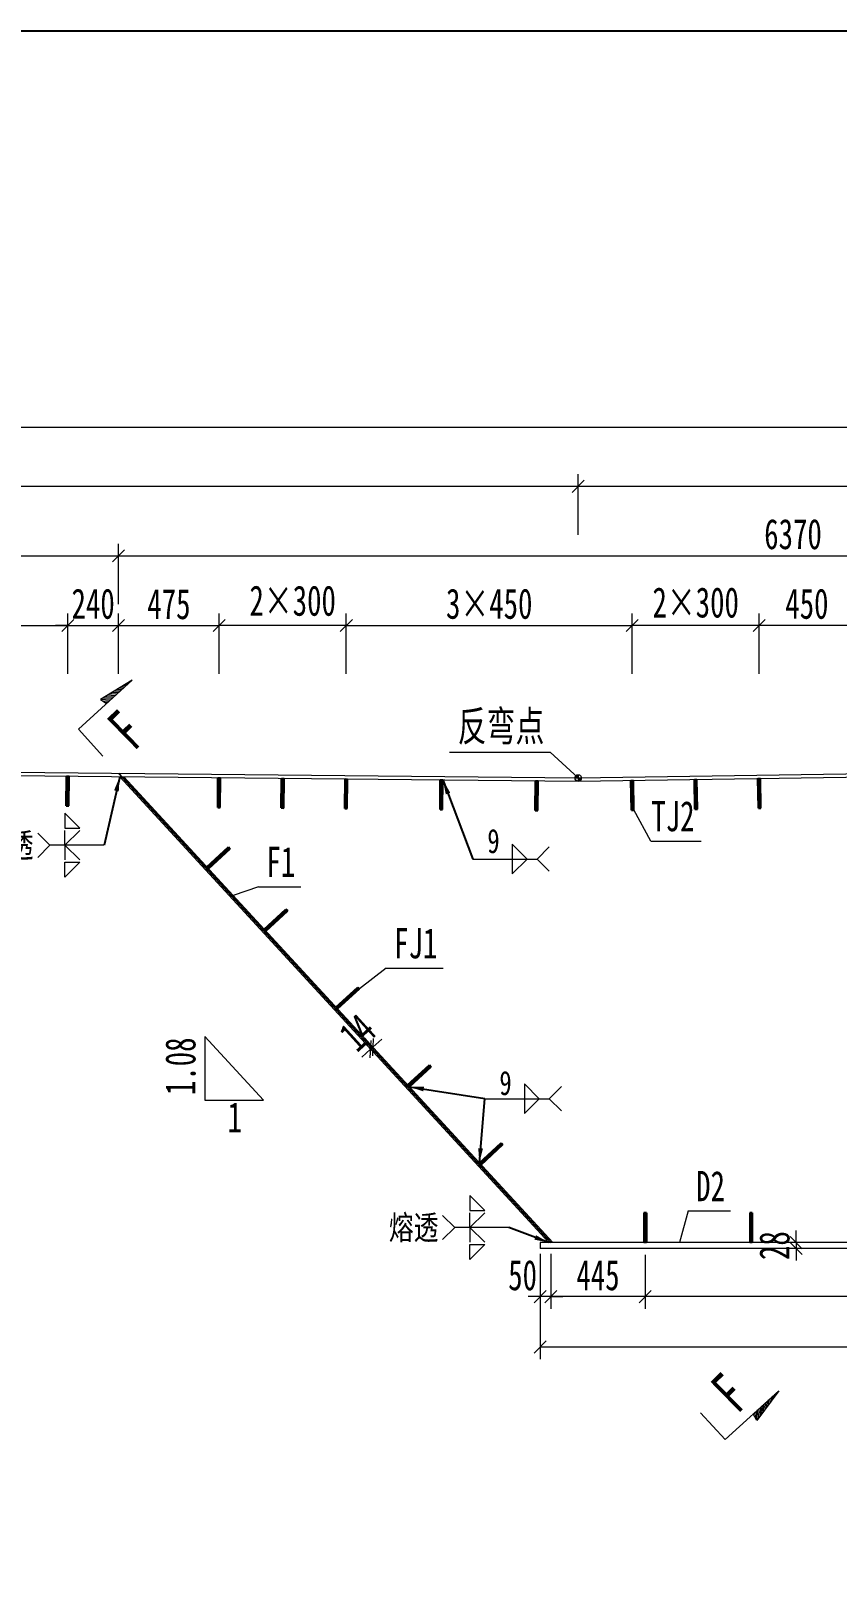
# Model space of a CAD drawing. Header units: millimetres. Extents: x 44597 to 300567, y -113054 to 73044.
# Drawn here: x 73929 to 77737, y -43602 to -36314 of the extents above; entities that cross this region are included whole.
import ezdxf
from ezdxf.enums import TextEntityAlignment as Align

# ---------------------------------------------------------------- set-up
doc = ezdxf.new("R2010")
doc.units = ezdxf.units.MM
doc.layers.get('Defpoints').update_dxf_attribs({"color": 8})
for name, color, linetype, lineweight in [('Dim', 4, 'Continuous', 15), ('文字', 7, 'Continuous', 15), ('细实线', 4, 'Continuous', 15), ('钢板粗线', 1, 'Continuous', 25), ('钢板细线', 6, 'Continuous', 15)]:
    doc.layers.add(name, color=color, linetype=linetype, lineweight=lineweight)
doc.layers.add('Text', color=4, linetype='Continuous')
doc.styles.add('111', font='', dxfattribs={"width": 0.7})
doc.styles.add('BM_Dim', font='', dxfattribs={"width": 0.85})
doc.styles.add('SMEDI', font='', dxfattribs={"width": 0.75})
doc.styles.get("Standard").update_dxf_attribs({"font": ''})
doc.styles.get('111').set_extended_font_data('仿宋_GB2312')
doc.styles.get('BM_Dim').set_extended_font_data('仿宋_GB2312')
doc.styles.get('SMEDI').set_extended_font_data('仿宋_GB2312')
doc.styles.get('Standard').set_extended_font_data('仿宋_GB2312')
doc.dimstyles.new('200', dxfattribs={"dimscale": 0, "dimtxt": 2.5, "dimasz": 1, "dimexe": 1, "dimexo": 1, "dimgap": 0.6, "dimtad": 1, "dimdec": 0, "dimdsep": 46, "dimtxsty": '111', "dimblk": 'OBLIQUE', "dimcen": 0, "dimclrd": 4, "dimclre": 4, "dimclrt": 4, "dimadec": 1, "dimazin": 2, "dimtfac": 1, "dimtdec": 0, "dimtix": 1, "dimtmove": 2, "dimatfit": 3, "dimfxl": 4, "dimfxlon": 1, "dimtolj": 1, "dimlwd": -1, "dimlwe": -1, "dimarcsym": 0})
doc.dimstyles.new('MSteel_1.0_1.0', dxfattribs={"dimtxt": 3, "dimasz": 1.2, "dimexe": 1, "dimexo": 1, "dimgap": 1, "dimtad": 3, "dimtoh": 1, "dimdec": 0, "dimzin": 0, "dimdsep": 46, "dimtxsty": 'Standard', "dimblk": 'ARCHTICK', "dimcen": 0.09, "dimclrd": 3, "dimclre": 3, "dimadec": 0, "dimazin": 0, "dimtfac": 1, "dimtdec": 4, "dimtofl": 0, "dimtmove": 0, "dimatfit": 3, "dimfxl": 1, "dimtolj": 1, "dimtzin": 0, "dimarcsym": 0})

# ---------------------------------------------------------------- blocks, each defined once
blk = doc.blocks.new('12-140加劲 无过焊孔')
at = {"layer": 'Defpoints'}
blk.add_line((38946.6, 32076.7), (38946.6, 32216.7), dxfattribs=at)
at = {"layer": '钢板粗线', "color": 7}
for p, q in [((38940.6, 32076.7), (38940.6, 32216.7)), ((38940.6, 32216.7), (38952.6, 32216.7)), ((38952.6, 32076.7), (38952.6, 32216.7)), ((38940.6, 32076.7), (38952.6, 32076.7))]:
    blk.add_line(p, q, dxfattribs=at)
blk = doc.blocks.new('14-160加劲 无过焊孔')
at = {"layer": 'Defpoints'}
blk.add_line((38609.4, 32076.7), (38609.4, 32216.7), dxfattribs=at)
at = {"layer": '钢板粗线', "color": 7}
for p, q in [((38603.4, 32076.7), (38603.4, 32216.7)), ((38603.4, 32216.7), (38615.4, 32216.7)), ((38615.4, 32076.7), (38615.4, 32216.7)), ((38603.4, 32076.7), (38615.4, 32076.7))]:
    blk.add_line(p, q, dxfattribs=at)
blk = doc.blocks.new('_Oblique')
at = {"color": 0, "linetype": 'ByBlock', "lineweight": -2}
blk.add_line((-0.5, -0.5), (0.5, 0.5), dxfattribs=at)
blk = doc.blocks.new('*D239')
at = {"layer": 'Defpoints', "color": 0, "transparency": 16777216}
for p in [(74343.1, -38793.6), (70213.4, -39162.9), (74343.1, -39788.5)]:
    blk.add_point(p, dxfattribs=at)
at = {"layer": '细实线', "color": 4, "transparency": 16777216}
for p, q in [((70213.4, -39022.2), (70213.4, -38736.5)), ((74343.1, -39022.2), (74343.1, -38736.5)), ((70213.4, -38793.6), (74343.1, -38793.6))]:
    blk.add_line(p, q, dxfattribs=at)
at = {"layer": '细实线', "color": 4, "transparency": 16777216, "xscale": 57.14285714285715, "yscale": 57.14285714285715, "zscale": 57.14285714285715, "rotation": 180}
blk.add_blockref('_Oblique', (70213.4, -38793.6), dxfattribs=at)
at = {"layer": '细实线', "color": 4, "transparency": 16777216, "xscale": 57.14285714285715, "yscale": 57.14285714285715, "zscale": 57.14285714285715}
blk.add_blockref('_Oblique', (74343.1, -38793.6), dxfattribs=at)
at = {"layer": '细实线', "color": 4, "transparency": 16777216, "insert": (72278.3, -38691.4), "char_height": 142.86, "attachment_point": 5, "style": '111'}
blk.add_mtext('\\A1;4130', dxfattribs=at)
blk = doc.blocks.new('*D247')
at = {"layer": 'Defpoints', "color": 0, "transparency": 16777216}
for p in [(74103.1, -39122.3), (70503.1, -39798.2), (74103.1, -39834.2)]:
    blk.add_point(p, dxfattribs=at)
at = {"layer": '细实线', "color": 4, "transparency": 16777216}
for p, q in [((70503.1, -39350.9), (70503.1, -39065.1)), ((70503.1, -39122.3), (74103.1, -39122.3)), ((74103.1, -39350.9), (74103.1, -39065.1))]:
    blk.add_line(p, q, dxfattribs=at)
at = {"layer": '细实线', "color": 4, "transparency": 16777216, "xscale": 57.14285714285715, "yscale": 57.14285714285715, "zscale": 57.14285714285715, "rotation": 180}
blk.add_blockref('_Oblique', (70503.1, -39122.3), dxfattribs=at)
at = {"layer": '细实线', "color": 4, "transparency": 16777216, "xscale": 57.14285714285715, "yscale": 57.14285714285715, "zscale": 57.14285714285715}
blk.add_blockref('_Oblique', (74103.1, -39122.3), dxfattribs=at)
at = {"layer": '细实线', "color": 4, "transparency": 16777216, "insert": (72303.1, -39020.1), "char_height": 142.86, "attachment_point": 5, "style": '111'}
blk.add_mtext('\\A1;8×450', dxfattribs=at)
blk = doc.blocks.new('*D249')
at = {"layer": 'Defpoints', "color": 0, "transparency": 16777216}
for p in [(74818.6, -39122.3), (74343.1, -39788.5), (74818.6, -39841)]:
    blk.add_point(p, dxfattribs=at)
at = {"layer": '细实线', "color": 4, "transparency": 16777216}
for p, q in [((74343.1, -39350.9), (74343.1, -39065.1)), ((74343.1, -39122.3), (74818.6, -39122.3)), ((74818.6, -39350.9), (74818.6, -39065.1))]:
    blk.add_line(p, q, dxfattribs=at)
at = {"layer": '细实线', "color": 4, "transparency": 16777216, "xscale": 57.14285714285715, "yscale": 57.14285714285715, "zscale": 57.14285714285715, "rotation": 180}
blk.add_blockref('_Oblique', (74343.1, -39122.3), dxfattribs=at)
at = {"layer": '细实线', "color": 4, "transparency": 16777216, "xscale": 57.14285714285715, "yscale": 57.14285714285715, "zscale": 57.14285714285715}
blk.add_blockref('_Oblique', (74818.6, -39122.3), dxfattribs=at)
at = {"layer": '细实线', "color": 4, "transparency": 16777216, "insert": (74580.8, -39021.6), "char_height": 142.86, "attachment_point": 5, "style": '111'}
blk.add_mtext('\\A1;475', dxfattribs=at)
blk = doc.blocks.new('*D250')
at = {"layer": 'Defpoints', "color": 0, "transparency": 16777216}
for p in [(74343.1, -39122.3), (74343.1, -39788.5), (74103.1, -39833.8)]:
    blk.add_point(p, dxfattribs=at)
at = {"layer": '细实线', "color": 4, "transparency": 16777216}
for p, q in [((74103.1, -39122.3), (74046, -39122.3)), ((74103.1, -39350.9), (74103.1, -39065.1)), ((74103.1, -39122.3), (74343.1, -39122.3)), ((74343.1, -39350.9), (74343.1, -39065.1)), ((74343.1, -39122.3), (74400.3, -39122.3))]:
    blk.add_line(p, q, dxfattribs=at)
at = {"layer": '细实线', "color": 4, "transparency": 16777216, "xscale": 57.14285714285715, "yscale": 57.14285714285715, "zscale": 57.14285714285715}
blk.add_blockref('_Oblique', (74103.1, -39122.3), dxfattribs=at)
at = {"layer": '细实线', "color": 4, "transparency": 16777216, "xscale": 57.14285714285715, "yscale": 57.14285714285715, "zscale": 57.14285714285715, "rotation": 180}
blk.add_blockref('_Oblique', (74343.1, -39122.3), dxfattribs=at)
at = {"layer": '细实线', "color": 4, "transparency": 16777216, "insert": (74223.1, -39020.1), "char_height": 142.86, "attachment_point": 5, "style": '111'}
blk.add_mtext('\\A1;240', dxfattribs=at)
blk = doc.blocks.new('*D252')
at = {"layer": 'Defpoints', "color": 0, "transparency": 16777216}
for p in [(74818.6, -39122.3), (74818.6, -39841), (75418.6, -39847)]:
    blk.add_point(p, dxfattribs=at)
at = {"layer": '细实线', "color": 4, "transparency": 16777216}
for p, q in [((74818.6, -39350.9), (74818.6, -39065.1)), ((75418.6, -39122.3), (74818.6, -39122.3)), ((75418.6, -39350.9), (75418.6, -39065.1))]:
    blk.add_line(p, q, dxfattribs=at)
at = {"layer": '细实线', "color": 4, "transparency": 16777216, "xscale": 57.14285714285715, "yscale": 57.14285714285715, "zscale": 57.14285714285715, "rotation": 180}
blk.add_blockref('_Oblique', (74818.6, -39122.3), dxfattribs=at)
at = {"layer": '细实线', "color": 4, "transparency": 16777216, "xscale": 57.14285714285715, "yscale": 57.14285714285715, "zscale": 57.14285714285715}
blk.add_blockref('_Oblique', (75418.6, -39122.3), dxfattribs=at)
at = {"layer": '细实线', "color": 4, "transparency": 16777216, "insert": (75165.4, -39005.8), "char_height": 142.86, "attachment_point": 5, "style": '111'}
blk.add_mtext('\\A1;2×300', dxfattribs=at)
blk = doc.blocks.new('*D253')
at = {"layer": 'Defpoints', "color": 0, "transparency": 16777216}
for p in [(76768.6, -39122.3), (75418.6, -39847), (76768.6, -39854.1)]:
    blk.add_point(p, dxfattribs=at)
at = {"layer": '细实线', "color": 4, "transparency": 16777216}
for p, q in [((75418.6, -39350.9), (75418.6, -39065.1)), ((75418.6, -39122.3), (76768.6, -39122.3)), ((76768.6, -39350.9), (76768.6, -39065.1))]:
    blk.add_line(p, q, dxfattribs=at)
at = {"layer": '细实线', "color": 4, "transparency": 16777216, "xscale": 57.14285714285715, "yscale": 57.14285714285715, "zscale": 57.14285714285715, "rotation": 180}
blk.add_blockref('_Oblique', (75418.6, -39122.3), dxfattribs=at)
at = {"layer": '细实线', "color": 4, "transparency": 16777216, "xscale": 57.14285714285715, "yscale": 57.14285714285715, "zscale": 57.14285714285715}
blk.add_blockref('_Oblique', (76768.6, -39122.3), dxfattribs=at)
at = {"layer": '细实线', "color": 4, "transparency": 16777216, "insert": (76093.6, -39020.1), "char_height": 142.86, "attachment_point": 5, "style": '111'}
blk.add_mtext('\\A1;3×450', dxfattribs=at)
blk = doc.blocks.new('*D234')
at = {"layer": 'Defpoints', "color": 0, "transparency": 16777216}
for p in [(90213.4, -38464.9), (90213.4, -38688.6), (76513.4, -39513.3)]:
    blk.add_point(p, dxfattribs=at)
at = {"layer": '细实线', "color": 4, "transparency": 16777216}
for p, q in [((76513.4, -38693.5), (76513.4, -38407.8)), ((76513.4, -38464.9), (90213.4, -38464.9)), ((90213.4, -38631.5), (90213.4, -38407.8))]:
    blk.add_line(p, q, dxfattribs=at)
at = {"layer": '细实线', "color": 4, "transparency": 16777216, "xscale": 57.14285714285715, "yscale": 57.14285714285715, "zscale": 57.14285714285715, "rotation": 180}
blk.add_blockref('_Oblique', (76513.4, -38464.9), dxfattribs=at)
at = {"layer": '细实线', "color": 4, "transparency": 16777216, "xscale": 57.14285714285715, "yscale": 57.14285714285715, "zscale": 57.14285714285715}
blk.add_blockref('_Oblique', (90213.4, -38464.9), dxfattribs=at)
at = {"layer": '细实线', "color": 4, "transparency": 16777216, "insert": (83363.4, -38362.7), "char_height": 142.86, "attachment_point": 5, "style": '111'}
blk.add_mtext('\\A1;13700', dxfattribs=at)
blk = doc.blocks.new('*D235')
at = {"layer": 'Defpoints', "color": 0, "transparency": 16777216}
for p in [(76513.4, -38464.9), (70213.4, -38834.2), (76513.4, -39513.3)]:
    blk.add_point(p, dxfattribs=at)
at = {"layer": '细实线', "color": 4, "transparency": 16777216}
for p, q in [((70213.4, -38693.5), (70213.4, -38407.8)), ((70213.4, -38464.9), (76513.4, -38464.9)), ((76513.4, -38693.5), (76513.4, -38407.8))]:
    blk.add_line(p, q, dxfattribs=at)
at = {"layer": '细实线', "color": 4, "transparency": 16777216, "xscale": 57.14285714285715, "yscale": 57.14285714285715, "zscale": 57.14285714285715, "rotation": 180}
blk.add_blockref('_Oblique', (70213.4, -38464.9), dxfattribs=at)
at = {"layer": '细实线', "color": 4, "transparency": 16777216, "xscale": 57.14285714285715, "yscale": 57.14285714285715, "zscale": 57.14285714285715}
blk.add_blockref('_Oblique', (76513.4, -38464.9), dxfattribs=at)
at = {"layer": '细实线', "color": 4, "transparency": 16777216, "insert": (73363.4, -38362.7), "char_height": 142.86, "attachment_point": 5, "style": '111'}
blk.add_mtext('\\A1;6300', dxfattribs=at)
blk = doc.blocks.new('*D236')
at = {"layer": 'Defpoints', "color": 0, "transparency": 16777216}
for p in [(80713.4, -38793.6), (74343.1, -39162.9), (80713.4, -39779)]:
    blk.add_point(p, dxfattribs=at)
at = {"layer": '细实线', "color": 4, "transparency": 16777216}
for p, q in [((74343.1, -39022.2), (74343.1, -38736.5)), ((80713.4, -39022.2), (80713.4, -38736.5)), ((74343.1, -38793.6), (80713.4, -38793.6))]:
    blk.add_line(p, q, dxfattribs=at)
at = {"layer": '细实线', "color": 4, "transparency": 16777216, "xscale": 57.14285714285715, "yscale": 57.14285714285715, "zscale": 57.14285714285715, "rotation": 180}
blk.add_blockref('_Oblique', (74343.1, -38793.6), dxfattribs=at)
at = {"layer": '细实线', "color": 4, "transparency": 16777216, "xscale": 57.14285714285715, "yscale": 57.14285714285715, "zscale": 57.14285714285715}
blk.add_blockref('_Oblique', (80713.4, -38793.6), dxfattribs=at)
at = {"layer": '细实线', "color": 4, "transparency": 16777216, "insert": (77528.2, -38691.4), "char_height": 142.86, "attachment_point": 5, "style": '111'}
blk.add_mtext('\\A1;6370', dxfattribs=at)
blk = doc.blocks.new('*D237')
at = {"layer": 'Defpoints', "color": 0, "transparency": 16777216}
for p in [(90213.4, -38185.3), (90213.4, -38409), (70213.4, -38517)]:
    blk.add_point(p, dxfattribs=at)
at = {"layer": '细实线', "color": 4, "transparency": 16777216}
for p, q in [((70213.4, -38413.9), (70213.4, -38128.2)), ((70213.4, -38185.3), (90213.4, -38185.3)), ((90213.4, -38351.9), (90213.4, -38128.2))]:
    blk.add_line(p, q, dxfattribs=at)
at = {"layer": '细实线', "color": 4, "transparency": 16777216, "xscale": 57.14285714285715, "yscale": 57.14285714285715, "zscale": 57.14285714285715, "rotation": 180}
blk.add_blockref('_Oblique', (70213.4, -38185.3), dxfattribs=at)
at = {"layer": '细实线', "color": 4, "transparency": 16777216, "xscale": 57.14285714285715, "yscale": 57.14285714285715, "zscale": 57.14285714285715}
blk.add_blockref('_Oblique', (90213.4, -38185.3), dxfattribs=at)
at = {"layer": '细实线', "color": 4, "transparency": 16777216, "insert": (80213.4, -38068.8), "char_height": 142.857, "attachment_point": 5, "style": '111'}
blk.add_mtext('\\A1;40000/2', dxfattribs=at)
blk = doc.blocks.new('*D265')
at = {"layer": 'Defpoints', "color": 0, "transparency": 16777216}
for p in [(77683.4, -42036.5), (77543.4, -42064.5), (77683.4, -42064.5)]:
    blk.add_point(p, dxfattribs=at)
at = {"layer": '细实线', "color": 4, "transparency": 16777216}
for p, q in [((77626.3, -42036.5), (77486.3, -42036.5)), ((77543.4, -42036.5), (77543.4, -41979.3)), ((77543.4, -42036.5), (77543.4, -42064.5)), ((77626.3, -42064.5), (77486.3, -42064.5)), ((77543.4, -42064.5), (77543.4, -42121.6))]:
    blk.add_line(p, q, dxfattribs=at)
at = {"layer": '细实线', "color": 4, "transparency": 16777216, "xscale": 57.14285714285715, "yscale": 57.14285714285715, "zscale": 57.14285714285715}
for p, rotation in [((77543.4, -42036.5), 270), ((77543.4, -42064.5), 90)]:
    blk.add_blockref('_Oblique', p, dxfattribs=dict(at, rotation=rotation))
at = {"layer": '细实线', "color": 4, "transparency": 16777216, "insert": (77441.2, -42050.5), "char_height": 142.86, "attachment_point": 5, "rotation": 90, "style": '111'}
blk.add_mtext('\\A1;28', dxfattribs=at)
blk = doc.blocks.new('*D267')
at = {"layer": 'Defpoints', "color": 0, "transparency": 16777216}
for p in [(76829.6, -42036.5), (79829.6, -42036.5), (76829.6, -42291.6)]:
    blk.add_point(p, dxfattribs=at)
at = {"layer": '细实线', "color": 4, "transparency": 16777216}
for p, q in [((76829.6, -42093.6), (76829.6, -42348.8)), ((79829.6, -42093.6), (79829.6, -42348.8)), ((79829.6, -42291.6), (76829.6, -42291.6))]:
    blk.add_line(p, q, dxfattribs=at)
at = {"layer": '细实线', "color": 4, "transparency": 16777216, "xscale": 57.14285714285715, "yscale": 57.14285714285715, "zscale": 57.14285714285715, "rotation": 180}
blk.add_blockref('_Oblique', (76829.6, -42291.6), dxfattribs=at)
at = {"layer": '细实线', "color": 4, "transparency": 16777216, "xscale": 57.14285714285715, "yscale": 57.14285714285715, "zscale": 57.14285714285715}
blk.add_blockref('_Oblique', (79829.6, -42291.6), dxfattribs=at)
at = {"layer": '细实线', "color": 4, "transparency": 16777216, "insert": (78329.6, -42189.4), "char_height": 142.86, "attachment_point": 5, "style": '111'}
blk.add_mtext('\\A1;6×500', dxfattribs=at)
blk = doc.blocks.new('*D268')
at = {"layer": 'Defpoints', "color": 0, "transparency": 16777216}
for p in [(76384.6, -42036.5), (76829.6, -42036.5), (76384.6, -42291.6)]:
    blk.add_point(p, dxfattribs=at)
at = {"layer": '细实线', "color": 4, "transparency": 16777216}
for p, q in [((76384.6, -42093.6), (76384.6, -42348.8)), ((76829.6, -42093.6), (76829.6, -42348.8)), ((76829.6, -42291.6), (76384.6, -42291.6))]:
    blk.add_line(p, q, dxfattribs=at)
at = {"layer": '细实线', "color": 4, "transparency": 16777216, "xscale": 57.14285714285715, "yscale": 57.14285714285715, "zscale": 57.14285714285715, "rotation": 180}
blk.add_blockref('_Oblique', (76384.6, -42291.6), dxfattribs=at)
at = {"layer": '细实线', "color": 4, "transparency": 16777216, "xscale": 57.14285714285715, "yscale": 57.14285714285715, "zscale": 57.14285714285715}
blk.add_blockref('_Oblique', (76829.6, -42291.6), dxfattribs=at)
at = {"layer": '细实线', "color": 4, "transparency": 16777216, "insert": (76607.1, -42190.9), "char_height": 142.86, "attachment_point": 5, "style": '111'}
blk.add_mtext('\\A1;445', dxfattribs=at)
blk = doc.blocks.new('*D269')
at = {"layer": 'Defpoints', "color": 0, "transparency": 16777216}
for p in [(76334.6, -42052.5), (80324.6, -42270.3), (76334.6, -42529.5)]:
    blk.add_point(p, dxfattribs=at)
at = {"layer": '细实线', "color": 4, "transparency": 16777216}
for p, q in [((76334.6, -42300.9), (76334.6, -42586.6)), ((80324.6, -42327.4), (80324.6, -42586.6)), ((80324.6, -42529.5), (76334.6, -42529.5))]:
    blk.add_line(p, q, dxfattribs=at)
at = {"layer": '细实线', "color": 4, "transparency": 16777216, "xscale": 57.14285714285715, "yscale": 57.14285714285715, "zscale": 57.14285714285715, "rotation": 180}
blk.add_blockref('_Oblique', (76334.6, -42529.5), dxfattribs=at)
at = {"layer": '细实线', "color": 4, "transparency": 16777216, "xscale": 57.14285714285715, "yscale": 57.14285714285715, "zscale": 57.14285714285715}
blk.add_blockref('_Oblique', (80324.6, -42529.5), dxfattribs=at)
at = {"layer": '细实线', "color": 4, "transparency": 16777216, "insert": (78329.6, -42427.2), "char_height": 142.86, "attachment_point": 5, "style": '111'}
blk.add_mtext('\\A1;3990', dxfattribs=at)
blk = doc.blocks.new('*D271')
at = {"layer": 'Defpoints', "color": 0, "transparency": 16777216}
for p in [(76334.6, -42032.5), (76384.6, -42032.5), (76334.6, -42291.6)]:
    blk.add_point(p, dxfattribs=at)
at = {"layer": '细实线', "color": 4, "transparency": 16777216}
for p, q in [((76334.6, -42089.6), (76334.6, -42348.8)), ((76384.6, -42089.6), (76384.6, -42348.8)), ((76334.6, -42291.6), (76277.4, -42291.6)), ((76384.6, -42291.6), (76334.6, -42291.6)), ((76384.6, -42291.6), (76441.7, -42291.6))]:
    blk.add_line(p, q, dxfattribs=at)
at = {"layer": '细实线', "color": 4, "transparency": 16777216, "xscale": 57.14285714285715, "yscale": 57.14285714285715, "zscale": 57.14285714285715}
blk.add_blockref('_Oblique', (76334.6, -42291.6), dxfattribs=at)
at = {"layer": '细实线', "color": 4, "transparency": 16777216, "xscale": 57.14285714285715, "yscale": 57.14285714285715, "zscale": 57.14285714285715, "rotation": 180}
blk.add_blockref('_Oblique', (76384.6, -42291.6), dxfattribs=at)
at = {"layer": '细实线', "color": 4, "transparency": 16777216, "insert": (76251.1, -42190.9), "char_height": 142.86, "attachment_point": 5, "style": '111'}
blk.add_mtext('\\A1;50', dxfattribs=at)
blk = doc.blocks.new('全融透2')
at = {"layer": 'Dim'}
blk.add_line((0, 0), (-4.48, 0), dxfattribs=at)
for points in [[(-3.23, 2.65), (-3.23, 1.41), (-2, 1.41)], [(-3.23, -2.65), (-3.23, -1.41), (-2, -1.41)]]:
    blk.add_lwpolyline(points, close=True, dxfattribs=at)
for points in [[(-5.48, 1), (-4.48, 0), (-5.48, -1)], [(-2, 1.21), (-3.23, 0), (-3.23, 1.21)], [(-2, -1.21), (-3.23, 0), (-3.23, -1.21)]]:
    blk.add_lwpolyline(points, dxfattribs=at)
at = {"layer": 'Text', "style": 'SMEDI', "width": 0.75}
blk.add_text('熔透', height=2, dxfattribs=at).set_placement((-9.92, 0), align=Align.MIDDLE_LEFT)
blk = doc.blocks.new('_ArchTick')
at = {"color": 0, "linetype": 'ByBlock', "const_width": 0.15}
blk.add_lwpolyline([(-0.5, -0.5), (0.5, 0.5)], dxfattribs=at)
blk = doc.blocks.new('*D272')
at = {"layer": 'Defpoints', "color": 0, "transparency": 16777216}
for p in [(75544, -41113.4), (75544.5, -41134.8), (75554.8, -41125.3)]:
    blk.add_point(p, dxfattribs=at)
at = {"layer": '细实线', "color": 4, "transparency": 16777216}
for p, q in [((75533.6, -41122.9), (75495.2, -41080.6)), ((75544, -41113.4), (75505.5, -41071.2)), ((75544, -41113.4), (75586.3, -41075)), ((75533.6, -41122.9), (75491.4, -41161.3)), ((75533.6, -41122.9), (75544, -41113.4))]:
    blk.add_line(p, q, dxfattribs=at)
at = {"layer": '细实线', "color": 4, "transparency": 16777216, "xscale": 57.14285714285715, "yscale": 57.14285714285715, "zscale": 57.14285714285715}
for p, rotation in [((75533.6, -41122.9), 42.30941180379739), ((75544, -41113.4), 222.3094118037974)]:
    blk.add_blockref('_Oblique', p, dxfattribs=dict(at, rotation=rotation))
at = {"layer": '细实线', "color": 4, "transparency": 16777216, "insert": (75471, -41043.7), "char_height": 142.86, "attachment_point": 5, "rotation": 42.30941, "style": '111'}
blk.add_mtext('\\A1;14', dxfattribs=at)
blk = doc.blocks.new('剖面箭头')
at = {"ltscale": 10}
h = blk.add_hatch(dxfattribs=at)
h.set_pattern_fill('ANSI31', color=2, style=0)
h.set_pattern_definition([(45, (-182.99888, -777.8594), (-0.088388348, 0.088388348), [])])
h.paths.add_polyline_path([(6, -3), (3.15, -3), (3, -3.6)])
at = {"color": 3, "ltscale": 10}
blk.add_line((0, 0), (0, -3), dxfattribs=at)
at = {"color": 2, "ltscale": 10}
for p, q in [((0, -3), (6, -3)), ((6, -3), (3, -3.6)), ((3, -3.6), (3.15, -3))]:
    blk.add_line(p, q, dxfattribs=at)
blk = doc.blocks.new('角焊缝2')
at = {"layer": 'Dim'}
blk.add_line((-3138.01, 370.22), (-3132.7, 370.22), dxfattribs=at)
blk.add_lwpolyline([(-3134.75, 371.45), (-3134.75, 368.99), (-3133.52, 370.22)], close=True, dxfattribs=at)
blk.add_lwpolyline([(-3131.7, 369.22), (-3132.7, 370.22), (-3131.7, 371.22)], dxfattribs=at)
blk = doc.blocks.new('*D440')
at = {"layer": 'Defpoints', "color": 0, "transparency": 16777216}
for p in [(77368.6, -39122.3), (77368.6, -39845), (77818.6, -39831)]:
    blk.add_point(p, dxfattribs=at)
at = {"layer": '细实线', "color": 4, "transparency": 16777216}
for p, q in [((77368.6, -39350.9), (77368.6, -39065.1)), ((77818.6, -39122.3), (77368.6, -39122.3)), ((77818.6, -39350.9), (77818.6, -39065.1))]:
    blk.add_line(p, q, dxfattribs=at)
at = {"layer": '细实线', "color": 4, "transparency": 16777216, "xscale": 57.14285714285715, "yscale": 57.14285714285715, "zscale": 57.14285714285715, "rotation": 180}
blk.add_blockref('_Oblique', (77368.6, -39122.3), dxfattribs=at)
at = {"layer": '细实线', "color": 4, "transparency": 16777216, "xscale": 57.14285714285715, "yscale": 57.14285714285715, "zscale": 57.14285714285715}
blk.add_blockref('_Oblique', (77818.6, -39122.3), dxfattribs=at)
at = {"layer": '细实线', "color": 4, "transparency": 16777216, "insert": (77593.6, -39020.1), "char_height": 142.86, "attachment_point": 5, "style": '111'}
blk.add_mtext('\\A1;450', dxfattribs=at)
blk = doc.blocks.new('*D441')
at = {"layer": 'Defpoints', "color": 0, "transparency": 16777216}
for p in [(76768.6, -39122.3), (76768.6, -39854), (77368.6, -39831)]:
    blk.add_point(p, dxfattribs=at)
at = {"layer": '细实线', "color": 4, "transparency": 16777216}
for p, q in [((76768.6, -39350.9), (76768.6, -39065.1)), ((77368.6, -39122.3), (76768.6, -39122.3)), ((77368.6, -39350.9), (77368.6, -39065.1))]:
    blk.add_line(p, q, dxfattribs=at)
at = {"layer": '细实线', "color": 4, "transparency": 16777216, "xscale": 57.14285714285715, "yscale": 57.14285714285715, "zscale": 57.14285714285715, "rotation": 180}
blk.add_blockref('_Oblique', (76768.6, -39122.3), dxfattribs=at)
at = {"layer": '细实线', "color": 4, "transparency": 16777216, "xscale": 57.14285714285715, "yscale": 57.14285714285715, "zscale": 57.14285714285715}
blk.add_blockref('_Oblique', (77368.6, -39122.3), dxfattribs=at)
at = {"layer": '细实线', "color": 4, "transparency": 16777216, "insert": (77068.6, -39014.2), "char_height": 142.86, "attachment_point": 5, "style": '111'}
blk.add_mtext('\\A1;2×300', dxfattribs=at)
blk = doc.blocks.new('...')
at = {"layer": '细实线'}
h = blk.add_hatch(color=256, dxfattribs=at)
h.dxf.hatch_style = 1
h.paths.add_polyline_path([(-15.3, 0, -0.414214), (0, 15.3), (0, 0)])
h.paths.add_polyline_path([(0, -15.3), (0, 0), (15.3, 0, -0.414214)])
for p, q in [((0, 15.3), (0, -15.3)), ((-15.3, 0), (15.3, 0))]:
    blk.add_line(p, q, dxfattribs=at)
blk.add_circle((0, 0), 15.3, dxfattribs=at)

msp = doc.modelspace()

# ---------------------------------------------------------------- linework, layer by layer
at = {"layer": 'Defpoints'}
msp.add_line((74343.1, -39820.2), (76384.6, -42036.5), dxfattribs=at)
msp.add_lwpolyline([(69566.6, -36314.1), (91566.6, -36314.1), (91566.6, -50931.3), (69566.6, -50931.3)], close=True, dxfattribs=at)
at = {"layer": '细实线'}
for p, q in [((75906, -39720.7), (76380.7, -39720.7)), ((76380.7, -39720.7), (76513.4, -39842)), ((76856.2, -40140), (76775.7, -39993.3)), ((76856.2, -40140), (77094.1, -40140)), ((75004.5, -40355.6), (74884.5, -40397.6)), ((75004.5, -40355.6), (75204.1, -40355.6)), ((75606.8, -40740), (75480.5, -40838)), ((75606.8, -40740), (75875.5, -40740)), ((74750.6, -41063.4), (75027, -41363.4)), ((74750.6, -41063.4), (74750.6, -41363.4)), ((74750.6, -41363.4), (75027, -41363.4)), ((77033.7, -41886.7), (76992.1, -42036.5)), ((77033.7, -41886.7), (77233.3, -41886.7))]:
    msp.add_line(p, q, dxfattribs=at)
at = {"layer": '钢板细线'}
for p, q in [((74348.4, -39836.3), (76375, -42036.5)), ((74367.6, -39836.5), (76394.1, -42036.5)), ((80324.6, -42036.5), (76334.6, -42036.5)), ((76334.6, -42036.5), (76334.6, -42064.5)), ((80324.6, -42064.5), (76334.6, -42064.5))]:
    msp.add_line(p, q, dxfattribs=at)
at = {"layer": '钢板细线', "elevation": 0}
for points in [[(70213.4, -39778.9), (76513.4, -39842), (90213.1, -39636.5)], [(70213.4, -39794.9), (76513.4, -39858), (90213.4, -39652.5)]]:
    msp.add_lwpolyline(points, dxfattribs=at)

# ---------------------------------------------------------------- block references
at = {"layer": 'Dim', "yscale": 57.14285714285718, "zscale": 57.14285714285718}
for p, xscale, rotation in [((74268.8, -39738.6), -57.14285714285718, 222.3094118038162), ((77091.7, -42839.8), 57.14285714285718, 42.30941180383358)]:
    msp.add_blockref('剖面箭头', p, dxfattribs=dict(at, xscale=xscale, rotation=rotation))
at = {"layer": '细实线'}
for p, rotation in [((34835.9, -71659), 359.4262908392987), ((35551.4, -71666.1), 359.4262908401089), ((35851.4, -71669.1), 359.4262908401089), ((36151.4, -71672.1), 359.4262908401089), ((36601.4, -71676.7), 359.4262908401089), ((37051.4, -71681.2), 359.4262908401089), ((38309.6, -72651.3), 0.8593722439355104), ((38609.6, -72646.8), 0.8593722439355104), ((38909.6, -72642.3), 0.8593722439355104)]:
    msp.add_blockref('12-140加劲 无过焊孔', p, dxfattribs=dict(at, rotation=rotation))
msp.add_blockref('...', (76513.4, -39842), dxfattribs=at)
at = {"layer": '细实线', "color": 8, "xscale": 57.1428571428572, "yscale": 57.1428571428572, "zscale": 57.1428571428572}
for name, p in [('全融透2', (74274.5, -40159.9)), ('角焊缝2', (255331.2, -61380.7)), ('角焊缝2', (255388.4, -62512.1)), ('全融透2', (76186.7, -41965))]:
    msp.add_blockref(name, p, dxfattribs=at)
at = {"layer": '钢板细线'}
for name, p, rotation in [('14-160加劲 无过焊孔', (25012.7, -33600.7), 312.6489191297478), ('14-160加劲 无过焊孔', (25283.7, -33894.9), 312.6489191297478), ('14-160加劲 无过焊孔', (25622.4, -34262.7), 312.6489191297478), ('14-160加劲 无过焊孔', (25961.2, -34630.4), 312.6489191297478), ('14-160加劲 无过焊孔', (26299.9, -34998.2), 312.6489191297478), ('12-140加劲 无过焊孔', (115776.1, -9819.7), 180.0000000000022), ('12-140加劲 无过焊孔', (116276.1, -9819.7), 180.0000000000022)]:
    msp.add_blockref(name, p, dxfattribs=dict(at, rotation=rotation))

# ---------------------------------------------------------------- texts
at = {"layer": 'Text', "style": 'SMEDI', "width": 0.75}
for p in [(76084.5, -40139.6), (76141.4, -41282.5)]:
    msp.add_text('9', height=114.3, dxfattribs=at).set_placement(p, align=Align.MIDDLE_LEFT)
at = {"layer": '文字', "style": 'BM_Dim', "width": 0.7}
for p in [(74449, -39686), (77298.8, -42816.8)]:
    msp.add_text('F', height=200, rotation=44.37408, dxfattribs=at).set_placement(p, align=Align.CENTER)
for s, height, p in [('反弯点', 142.86, (76149.3, -39711.7)), ('TJ2', 142.86, (76961.1, -40136.9)), ('F1', 142.86, (75109.4, -40352.5)), ('FJ1', 142.86, (75746.3, -40737)), ('1', 142.9, (74892, -41558.8)), ('D2', 142.86, (77138.6, -41883.7))]:
    msp.add_text(s, height=height, dxfattribs=at).set_placement(p, align=Align.BOTTOM_CENTER)
msp.add_text('1.08', height=142.86, rotation=90, dxfattribs=at).set_placement((74749.2, -41203.7), align=Align.BOTTOM_CENTER)

# ---------------------------------------------------------------- dimensions: what is measured, and where the dimension line sits
at = {"layer": '细实线'}
for base, p1, p2, text, picture, middle in [((90213.4, -38185.3), (70213.4, -38517), (90213.4, -38409), '40000/2', '*D237', (80213.4, -38068.8)), ((74103.1, -39122.3), (70503.1, -39798.2), (74103.1, -39834.2), '8×450', '*D247', (72303.1, -39020.1)), ((76768.6, -39122.3), (75418.6, -39847), (76768.6, -39854.1), '3×450', '*D253', (76093.6, -39020.1)), ((76829.6, -42291.6), (79829.6, -42036.5), (76829.6, -42036.5), '6×500', '*D267', (78329.6, -42189.4))]:
    dim = msp.add_linear_dim(base=base, p1=p1, p2=p2, text=text, dimstyle='200', override={"dimscale": 57.142857, "dimtxsty": '111', "dimblk": 'Oblique'}, dxfattribs=at)
    dim.commit()
    dim.dimension.update_dxf_attribs({"geometry": picture, "text_midpoint": middle})
for base, p1, p2, override, picture, middle in [((76513.4, -38464.9), (70213.4, -38834.2), (76513.4, -39513.3), {"dimscale": 57.142857, "dimtxsty": '111', "dimblk": 'Oblique'}, '*D235', (73363.4, -38362.7)), ((90213.4, -38464.9), (76513.4, -39513.3), (90213.4, -38688.6), {"dimscale": 57.142857, "dimtxsty": '111', "dimblk": 'Oblique'}, '*D234', (83363.4, -38362.7)), ((74343.1, -38793.6), (70213.4, -39162.9), (74343.1, -39788.5), {"dimscale": 57.142857, "dimtxsty": '111', "dimblk": 'Oblique'}, '*D239', (72278.3, -38691.4)), ((80713.4, -38793.6), (74343.1, -39162.9), (80713.4, -39779), {"dimscale": 57.142857, "dimtxsty": '111', "dimblk": 'Oblique'}, '*D236', (77528.2, -38691.4)), ((74343.1, -39122.3), (74103.1, -39833.8), (74343.1, -39788.5), {"dimscale": 57.142857, "dimblk": 'Oblique'}, '*D250', (74223.1, -39020.1)), ((74818.5521, -39122.29), (74343.1354, -39788.528), (74818.5521, -39840.989), {"dimscale": 57.142857, "dimblk": 'Oblique'}, '*D249', (74580.8438, -39021.595)), ((77368.6, -39122.3), (77818.6, -39831), (77368.6, -39845), {"dimscale": 57.142857, "dimtxsty": '111', "dimblk": 'Oblique'}, '*D440', (77593.6, -39020.1)), ((76384.6, -42291.6), (76829.6, -42036.5), (76384.6, -42036.5), {"dimscale": 57.142857, "dimblk": 'Oblique'}, '*D268', (76607.1, -42190.9)), ((76334.6, -42529.5), (80324.6, -42270.3), (76334.6, -42052.5), {"dimscale": 57.142857, "dimtxsty": '111', "dimblk": 'Oblique'}, '*D269', (78329.6, -42427.2))]:
    dim = msp.add_linear_dim(base=base, p1=p1, p2=p2, dimstyle='200', override=override, dxfattribs=at)
    dim.commit()
    dim.dimension.update_dxf_attribs({"geometry": picture, "text_midpoint": middle})
for base, p1, p2, picture, middle in [((74818.6, -39122.3), (75418.6, -39847), (74818.6, -39841), '*D252', (75165.4, -39005.8)), ((76768.6, -39122.3), (77368.6, -39831), (76768.6, -39854), '*D441', (77068.6, -39014.2))]:
    dim = msp.add_linear_dim(base=base, p1=p1, p2=p2, text='2×300', dimstyle='200', override={"dimscale": 57.142857, "dimtxsty": '111', "dimblk": 'Oblique'}, dxfattribs=at)
    dim.commit()
    dim.dimension.update_dxf_attribs({"geometry": picture, "text_midpoint": middle, "dimtype": 160})
for p1, p2, distance, picture, middle in [((75544.5, -41134.8), (75554.8, -41125.3), 16.1, '*D272', (75471, -41043.7)), ((77683.4, -42036.5), (77683.4, -42064.5), -140, '*D265', (77441.2, -42050.5))]:
    dim = msp.add_aligned_dim(p1=p1, p2=p2, distance=distance, dimstyle='200', override={"dimscale": 57.142857, "dimblk": 'Oblique'}, dxfattribs=at)
    dim.commit()
    dim.dimension.update_dxf_attribs({"geometry": picture, "text_midpoint": middle})
dim = msp.add_linear_dim(base=(76334.6, -42291.6), p1=(76384.6, -42032.5), p2=(76334.6, -42032.5), dimstyle='200', override={"dimscale": 57.142857, "dimblk": 'Oblique'}, dxfattribs=at)
dim.commit()
dim.dimension.update_dxf_attribs({"geometry": '*D271', "text_midpoint": (76251.1, -42190.9), "dimtype": 160})

# ---------------------------------------------------------------- leaders
at = {"layer": 'Dim'}
for points in [[(74348.4, -39836.3), (74274.5, -40159.9)], [(75874.6, -39851.6), (76016.4, -40225.1)], [(75716.3, -41300.6), (76073.6, -41356.5)], [(76046.9, -41659.5), (76073.6, -41356.5)], [(76374.7, -42036), (76186.7, -41965)]]:
    msp.add_leader(points, dimstyle='MSteel_1.0_1.0', override={"dimscale": 57.142857, "dimclrd": 256}, dxfattribs=at)

doc.saveas('drawing.dxf')
